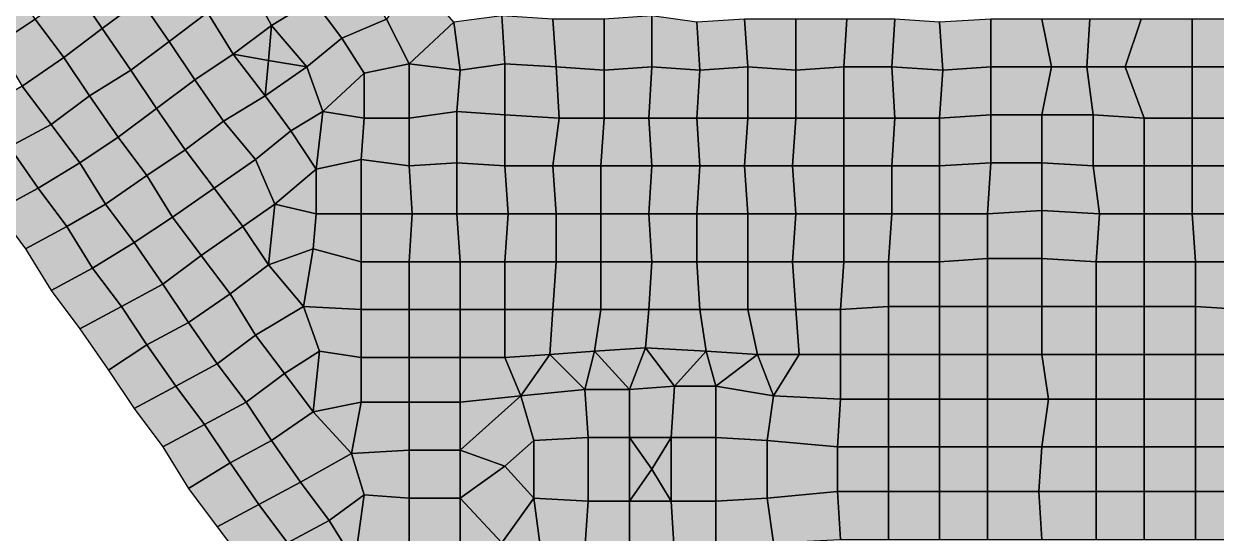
# Model space of a CAD drawing. Header units: metres. Extents: x -7480 to 79269, y -9100 to 45880.
# Drawn here: x -370 to 7090, y 23960 to 27150 of the extents above; entities that cross this region are included whole.
import ezdxf

# ---------------------------------------------------------------- set-up
doc = ezdxf.new("R2010")
doc.units = ezdxf.units.M
doc.layers.add('COLOR_1', color=1, linetype='Continuous')
doc.layers.add('COLOR_181', color=181, linetype='Continuous')

msp = doc.modelspace()

# ---------------------------------------------------------------- hatches: boundary and pattern name
at = {"layer": 'COLOR_1'}
for points in [[(6640, 25660), (6960, 25660), (6940, 25960), (6640, 25960)], [(6940, 25960), (6960, 25660), (7240, 25660), (7240, 25960)], [(6960, 25380), (7260, 25360), (7240, 25660), (6960, 25660)], [(6960, 25080), (7260, 25080), (7260, 25360), (6960, 25380)], [(6960, 24800), (7260, 24800), (7260, 25080), (6960, 25080)], [(2740, 24820), (2820, 24540), (3160, 24560), (3140, 24860)], [(3140, 24860), (3160, 24560), (3420, 24560), (3420, 24860)], [(3420, 24560), (3680, 24560), (3700, 24880), (3420, 24860)], [(3680, 24560), (3960, 24560), (3960, 24880), (3700, 24880)], [(3960, 24560), (4280, 24540), (4320, 24820), (3960, 24880)], [(6960, 24500), (7260, 24500), (7260, 24800), (6960, 24800)], [(2040, 24180), (2360, 24180), (2360, 24480), (2040, 24480)], [(2360, 24180), (2640, 24380), (2360, 24480)], [(6960, 24220), (7260, 24220), (7260, 24500), (6960, 24500)], [(2360, 24180), (2620, 23900), (2820, 24180), (2640, 24380)], [(2040, 23880), (2360, 23880), (2360, 24180), (2040, 24180)], [(2360, 23880), (2620, 23900), (2360, 24180)], [(2620, 23900), (2860, 23880), (2820, 24180)], [(2820, 24180), (2860, 23880), (3140, 23860), (3160, 24160)], [(3960, 23860), (4320, 23900), (4280, 24180), (3960, 24160)], [(6960, 23920), (7260, 23920), (7260, 24220), (6960, 24220)], [(3140, 23860), (3420, 23840), (3420, 24160), (3160, 24160)], [(3420, 23840), (3700, 23820), (3680, 24160), (3420, 24160)], [(3680, 24160), (3700, 23820), (3960, 23860), (3960, 24160)]]:
    msp.add_hatch(color=256, dxfattribs=at).paths.add_polyline_path(points)
at = {"layer": 'COLOR_181'}
for points in [[(-40, 27360), (120, 27120), (360, 27300), (200, 27540)], [(1040, 27400), (1180, 27140), (1440, 27300), (1280, 27560)], [(360, 27300), (540, 27040), (780, 27220), (600, 27480)], [(1440, 27300), (1620, 27060), (1900, 27180), (1720, 27480)], [(-720, 27260), (-540, 27020), (-300, 27180), (-460, 27440)], [(780, 27220), (940, 26960), (1180, 27140), (1040, 27400)], [(1900, 27180), (2040, 26900), (2320, 27160), (2080, 27440)], [(-300, 27180), (-120, 26940), (120, 27120), (-40, 27360)], [(120, 27120), (300, 26860), (540, 27040), (360, 27300)], [(1180, 27140), (1400, 26880), (1620, 27060), (1440, 27300)], [(-540, 27020), (-380, 26760), (-120, 26940), (-300, 27180)], [(540, 27040), (700, 26800), (940, 26960), (780, 27220)], [(1620, 27060), (1760, 26840), (2040, 26900), (1900, 27180)], [(2040, 26900), (2360, 26860), (2320, 27160)], [(2320, 27160), (2360, 26860), (2640, 26900), (2620, 27200)], [(2620, 27200), (2640, 26900), (2960, 26880), (2940, 27180)], [(2940, 27180), (2960, 26880), (3260, 26860), (3260, 27180)], [(3260, 26860), (3560, 26880), (3560, 27200), (3260, 27180)], [(3560, 26880), (3860, 26860), (3840, 27160), (3560, 27200)], [(3840, 27160), (3860, 26860), (4160, 26880), (4140, 27180)], [(4140, 27180), (4160, 26880), (4460, 26860), (4460, 27180)], [(4460, 26860), (4760, 26880), (4780, 27180), (4460, 27180)], [(4760, 26880), (5060, 26880), (5080, 27180), (4780, 27180)], [(5060, 26880), (5380, 26860), (5360, 27160), (5080, 27180)], [(5360, 27160), (5380, 26860), (5680, 26880), (5680, 27180)], [(5680, 26880), (6060, 26880), (6000, 27180), (5680, 27180)], [(6000, 27180), (6060, 26880), (6280, 26880), (6300, 27180)], [(6280, 26880), (6520, 26880), (6620, 27180), (6300, 27180)], [(6520, 26880), (6940, 26880), (6940, 27180), (6620, 27180)], [(6940, 26880), (7240, 26880), (7260, 27180), (6940, 27180)], [(-120, 26940), (40, 26700), (300, 26860), (120, 27120)], [(940, 26960), (1160, 26920), (1180, 27140)], [(1160, 26920), (1400, 26880), (1180, 27140)], [(300, 26860), (460, 26620), (700, 26800), (540, 27040)], [(1400, 26880), (1500, 26600), (1760, 26840), (1620, 27060)], [(-380, 26760), (-200, 26520), (40, 26700), (-120, 26940)], [(700, 26800), (880, 26540), (1140, 26700), (940, 26960)], [(940, 26960), (1140, 26700), (1160, 26920)], [(40, 26700), (220, 26440), (460, 26620), (300, 26860)], [(1140, 26700), (1400, 26880), (1160, 26920)], [(1140, 26700), (1300, 26480), (1500, 26600), (1400, 26880)], [(1760, 26560), (2040, 26560), (2040, 26900), (1760, 26840)], [(2040, 26560), (2340, 26600), (2360, 26860), (2040, 26900)], [(2340, 26600), (2640, 26580), (2640, 26900), (2360, 26860)], [(2640, 26580), (2980, 26560), (2960, 26880), (2640, 26900)], [(2960, 26880), (2980, 26560), (3260, 26560), (3260, 26860)], [(3260, 26560), (3540, 26560), (3560, 26880), (3260, 26860)], [(3540, 26560), (3840, 26560), (3860, 26860), (3560, 26880)], [(3840, 26560), (4160, 26560), (4160, 26880), (3860, 26860)], [(4160, 26560), (4460, 26560), (4460, 26860), (4160, 26880)], [(4460, 26560), (4760, 26560), (4760, 26880), (4460, 26860)], [(4760, 26560), (5080, 26560), (5060, 26880), (4760, 26880)], [(5060, 26880), (5080, 26560), (5360, 26560), (5380, 26860)], [(5360, 26560), (5680, 26580), (5680, 26880), (5380, 26860)], [(5680, 26580), (6000, 26580), (6060, 26880), (5680, 26880)], [(6000, 26580), (6320, 26580), (6280, 26880), (6060, 26880)], [(6280, 26880), (6320, 26580), (6640, 26560), (6520, 26880)], [(6520, 26880), (6640, 26560), (6940, 26560), (6940, 26880)], [(6940, 26560), (7240, 26560), (7240, 26880), (6940, 26880)], [(460, 26620), (640, 26360), (880, 26540), (700, 26800)], [(1500, 26600), (1760, 26560), (1760, 26840)], [(-620, 26620), (-460, 26380), (-200, 26520), (-380, 26760)], [(-200, 26520), (-20, 26280), (220, 26440), (40, 26700)], [(880, 26540), (1080, 26300), (1300, 26480), (1140, 26700)], [(220, 26440), (400, 26200), (640, 26360), (460, 26620)], [(1300, 26480), (1460, 26240), (1500, 26600)], [(1460, 26240), (1740, 26300), (1760, 26560), (1500, 26600)], [(1740, 26300), (2040, 26260), (2040, 26560), (1760, 26560)], [(2040, 26260), (2340, 26280), (2340, 26600), (2040, 26560)], [(2340, 26280), (2640, 26260), (2640, 26580), (2340, 26600)], [(2640, 26260), (2940, 26260), (2980, 26560), (2640, 26580)], [(2940, 26260), (3240, 26260), (3260, 26560), (2980, 26560)], [(3240, 26260), (3560, 26260), (3540, 26560), (3260, 26560)], [(3540, 26560), (3560, 26260), (3860, 26260), (3840, 26560)], [(3840, 26560), (3860, 26260), (4140, 26260), (4160, 26560)], [(4140, 26260), (4440, 26260), (4460, 26560), (4160, 26560)], [(4440, 26260), (4760, 26260), (4760, 26560), (4460, 26560)], [(4760, 26260), (5060, 26260), (5080, 26560), (4760, 26560)], [(5060, 26260), (5360, 26260), (5360, 26560), (5080, 26560)], [(5360, 26260), (5680, 26280), (5680, 26580), (5360, 26560)], [(5680, 26280), (6000, 26280), (6000, 26580), (5680, 26580)], [(6000, 26280), (6320, 26260), (6320, 26580), (6000, 26580)], [(6320, 26260), (6640, 26260), (6640, 26560), (6320, 26580)], [(6640, 26260), (6940, 26260), (6940, 26560), (6640, 26560)], [(6940, 26260), (7260, 26260), (7240, 26560), (6940, 26560)], [(-460, 26380), (-280, 26120), (-20, 26280), (-200, 26520)], [(640, 26360), (820, 26120), (1080, 26300), (880, 26540)], [(-20, 26280), (140, 26020), (400, 26200), (220, 26440)], [(1080, 26300), (1200, 26020), (1460, 26240), (1300, 26480)], [(-700, 26220), (-540, 25980), (-280, 26120), (-460, 26380)], [(400, 26200), (560, 25940), (820, 26120), (640, 26360)], [(-280, 26120), (-100, 25880), (140, 26020), (-20, 26280)], [(820, 26120), (1000, 25880), (1200, 26020), (1080, 26300)], [(1460, 25960), (1740, 25960), (1740, 26300), (1460, 26240)], [(1740, 25960), (2060, 25960), (2040, 26260), (1740, 26300)], [(2040, 26260), (2060, 25960), (2340, 25960), (2340, 26280)], [(2340, 25960), (2660, 25960), (2640, 26260), (2340, 26280)], [(2640, 26260), (2660, 25960), (2960, 25960), (2940, 26260)], [(2940, 26260), (2960, 25960), (3240, 25960), (3240, 26260)], [(3240, 25960), (3540, 25960), (3560, 26260), (3240, 26260)], [(3540, 25960), (3840, 25960), (3860, 26260), (3560, 26260)], [(3840, 25960), (4160, 25960), (4140, 26260), (3860, 26260)], [(4140, 26260), (4160, 25960), (4460, 25960), (4440, 26260)], [(4440, 26260), (4460, 25960), (4760, 25960), (4760, 26260)], [(4760, 25960), (5060, 25960), (5060, 26260), (4760, 26260)], [(5060, 25960), (5360, 25960), (5360, 26260), (5060, 26260)], [(5360, 25960), (5660, 25960), (5680, 26280), (5360, 26260)], [(5660, 25960), (6000, 25980), (6000, 26280), (5680, 26280)], [(6000, 25980), (6360, 25960), (6320, 26260), (6000, 26280)], [(6320, 26260), (6360, 25960), (6640, 25960), (6640, 26260)], [(6640, 25960), (6940, 25960), (6940, 26260), (6640, 26260)], [(6940, 25960), (7240, 25960), (7260, 26260), (6940, 26260)], [(140, 26020), (320, 25780), (560, 25940), (400, 26200)], [(1200, 26020), (1460, 25960), (1460, 26240)], [(-540, 25980), (-360, 25740), (-100, 25880), (-280, 26120)], [(560, 25940), (740, 25700), (1000, 25880), (820, 26120)], [(-100, 25880), (60, 25620), (320, 25780), (140, 26020)], [(1000, 25880), (1160, 25640), (1200, 26020)], [(1160, 25640), (1440, 25740), (1460, 25960), (1200, 26020)], [(5660, 25680), (6000, 25680), (6000, 25980), (5660, 25960)], [(6000, 25680), (6340, 25660), (6360, 25960), (6000, 25980)], [(320, 25780), (500, 25520), (740, 25700), (560, 25940)], [(1440, 25740), (1740, 25660), (1740, 25960), (1460, 25960)], [(1740, 25660), (2040, 25660), (2060, 25960), (1740, 25960)], [(2040, 25660), (2360, 25660), (2340, 25960), (2060, 25960)], [(2340, 25960), (2360, 25660), (2640, 25660), (2660, 25960)], [(2640, 25660), (2960, 25660), (2960, 25960), (2660, 25960)], [(2960, 25660), (3240, 25660), (3240, 25960), (2960, 25960)], [(3240, 25660), (3560, 25660), (3540, 25960), (3240, 25960)], [(3540, 25960), (3560, 25660), (3840, 25660), (3840, 25960)], [(3840, 25660), (4160, 25660), (4160, 25960), (3840, 25960)], [(4160, 25660), (4440, 25660), (4460, 25960), (4160, 25960)], [(4440, 25660), (4760, 25660), (4760, 25960), (4460, 25960)], [(4760, 25660), (5040, 25660), (5060, 25960), (4760, 25960)], [(5040, 25660), (5360, 25660), (5360, 25960), (5060, 25960)], [(5360, 25660), (5660, 25680), (5660, 25960), (5360, 25960)], [(6340, 25660), (6640, 25660), (6640, 25960), (6360, 25960)], [(-360, 25740), (-200, 25480), (60, 25620), (-100, 25880)], [(740, 25700), (920, 25460), (1160, 25640), (1000, 25880)], [(60, 25620), (240, 25380), (500, 25520), (320, 25780)], [(1160, 25640), (1380, 25380), (1440, 25740)], [(1380, 25380), (1740, 25360), (1740, 25660), (1440, 25740)], [(500, 25520), (660, 25280), (920, 25460), (740, 25700)], [(5360, 25380), (5660, 25380), (5660, 25680), (5360, 25660)], [(5660, 25380), (6000, 25380), (6000, 25680), (5660, 25680)], [(6000, 25380), (6340, 25380), (6340, 25660), (6000, 25680)], [(-200, 25480), (-20, 25240), (240, 25380), (60, 25620)], [(920, 25460), (1080, 25200), (1380, 25380), (1160, 25640)], [(1740, 25360), (2040, 25360), (2040, 25660), (1740, 25660)], [(2040, 25360), (2360, 25360), (2360, 25660), (2040, 25660)], [(2360, 25360), (2640, 25360), (2640, 25660), (2360, 25660)], [(2640, 25360), (2940, 25360), (2960, 25660), (2640, 25660)], [(2940, 25360), (3240, 25360), (3240, 25660), (2960, 25660)], [(3240, 25360), (3540, 25360), (3560, 25660), (3240, 25660)], [(3540, 25360), (3860, 25360), (3840, 25660), (3560, 25660)], [(3840, 25660), (3860, 25360), (4160, 25360), (4160, 25660)], [(4160, 25360), (4460, 25360), (4440, 25660), (4160, 25660)], [(4440, 25660), (4460, 25360), (4740, 25360), (4760, 25660)], [(4740, 25360), (5040, 25380), (5040, 25660), (4760, 25660)], [(5040, 25380), (5360, 25380), (5360, 25660), (5040, 25660)], [(6340, 25380), (6640, 25380), (6640, 25660), (6340, 25660)], [(6640, 25380), (6960, 25380), (6960, 25660), (6640, 25660)], [(240, 25380), (400, 25140), (660, 25280), (500, 25520)], [(660, 25280), (840, 25020), (1080, 25200), (920, 25460)], [(-20, 25240), (160, 24980), (400, 25140), (240, 25380)], [(1080, 25200), (1260, 24960), (1480, 25100), (1380, 25380)], [(1380, 25380), (1480, 25100), (1740, 25060), (1740, 25360)], [(4740, 25080), (5040, 25080), (5040, 25380), (4740, 25360)], [(5040, 25080), (5360, 25080), (5360, 25380), (5040, 25380)], [(5360, 25080), (5660, 25080), (5660, 25380), (5360, 25380)], [(5660, 25080), (6000, 25080), (6000, 25380), (5660, 25380)], [(6000, 25080), (6340, 25080), (6340, 25380), (6000, 25380)], [(6340, 25080), (6640, 25080), (6640, 25380), (6340, 25380)], [(6640, 25080), (6960, 25080), (6960, 25380), (6640, 25380)], [(1740, 25060), (2040, 25060), (2040, 25360), (1740, 25360)], [(2040, 25060), (2360, 25060), (2360, 25360), (2040, 25360)], [(2360, 25060), (2640, 25060), (2640, 25360), (2360, 25360)], [(2640, 25060), (2920, 25080), (2940, 25360), (2640, 25360)], [(2920, 25080), (3200, 25100), (3240, 25360), (2940, 25360)], [(3200, 25100), (3520, 25120), (3540, 25360), (3240, 25360)], [(3520, 25120), (3900, 25100), (3860, 25360), (3540, 25360)], [(3860, 25360), (3900, 25100), (4220, 25080), (4160, 25360)], [(4160, 25360), (4220, 25080), (4480, 25080), (4460, 25360)], [(4460, 25360), (4480, 25080), (4740, 25080), (4740, 25360)], [(400, 25140), (580, 24880), (840, 25020), (660, 25280)], [(840, 25020), (1020, 24780), (1260, 24960), (1080, 25200)], [(160, 24980), (320, 24740), (580, 24880), (400, 25140)], [(1260, 24960), (1440, 24720), (1480, 25100)], [(1440, 24720), (1740, 24780), (1740, 25060), (1480, 25100)], [(2640, 25060), (2740, 24820), (2920, 25080)], [(2740, 24820), (3140, 24860), (2920, 25080)], [(2920, 25080), (3140, 24860), (3200, 25100)], [(3140, 24860), (3420, 24860), (3200, 25100)], [(3200, 25100), (3420, 24860), (3520, 25120)], [(3420, 24860), (3700, 24880), (3520, 25120)], [(3520, 25120), (3700, 24880), (3900, 25100)], [(3700, 24880), (3960, 24880), (3900, 25100)], [(3900, 25100), (3960, 24880), (4220, 25080)], [(3960, 24880), (4320, 24820), (4220, 25080)], [(4220, 25080), (4320, 24820), (4480, 25080)], [(4320, 24820), (4740, 24800), (4740, 25080), (4480, 25080)], [(4740, 24800), (5040, 24800), (5040, 25080), (4740, 25080)], [(5040, 24800), (5360, 24800), (5360, 25080), (5040, 25080)], [(5360, 24800), (5660, 24800), (5660, 25080), (5360, 25080)], [(5660, 24800), (6040, 24800), (6000, 25080), (5660, 25080)], [(6000, 25080), (6040, 24800), (6340, 24800), (6340, 25080)], [(6340, 24800), (6640, 24800), (6640, 25080), (6340, 25080)], [(6640, 24800), (6960, 24800), (6960, 25080), (6640, 25080)], [(580, 24880), (760, 24640), (1020, 24780), (840, 25020)], [(1740, 24780), (2040, 24780), (2040, 25060), (1740, 25060)], [(2040, 24780), (2360, 24780), (2360, 25060), (2040, 25060)], [(2360, 24780), (2740, 24820), (2640, 25060), (2360, 25060)], [(1020, 24780), (1180, 24540), (1440, 24720), (1260, 24960)], [(320, 24740), (500, 24500), (760, 24640), (580, 24880)], [(760, 24640), (920, 24400), (1180, 24540), (1020, 24780)], [(1440, 24720), (1680, 24460), (1740, 24780)], [(1680, 24460), (2040, 24480), (2040, 24780), (1740, 24780)], [(2040, 24480), (2360, 24480), (2360, 24780), (2040, 24780)], [(2360, 24480), (2640, 24380), (2820, 24540), (2740, 24820)], [(2360, 24480), (2740, 24820), (2360, 24780)], [(4280, 24540), (4720, 24500), (4740, 24800), (4320, 24820)], [(4720, 24500), (5040, 24500), (5040, 24800), (4740, 24800)], [(5040, 24500), (5360, 24500), (5360, 24800), (5040, 24800)], [(5360, 24500), (5660, 24500), (5660, 24800), (5360, 24800)], [(5660, 24500), (6000, 24500), (6040, 24800), (5660, 24800)], [(6000, 24500), (6340, 24500), (6340, 24800), (6040, 24800)], [(6340, 24500), (6640, 24500), (6640, 24800), (6340, 24800)], [(6640, 24500), (6960, 24500), (6960, 24800), (6640, 24800)], [(1180, 24540), (1360, 24280), (1680, 24460), (1440, 24720)], [(500, 24500), (660, 24240), (920, 24400), (760, 24640)], [(2820, 24180), (3160, 24160), (3160, 24560), (2820, 24540)], [(3160, 24160), (3420, 24160), (3420, 24560), (3160, 24560)], [(3420, 24160), (3560, 24360), (3420, 24560)], [(3420, 24560), (3560, 24360), (3680, 24560)], [(3560, 24360), (3680, 24160), (3680, 24560)], [(3680, 24160), (3960, 24160), (3960, 24560), (3680, 24560)], [(3960, 24160), (4280, 24180), (4280, 24540), (3960, 24560)], [(920, 24400), (1100, 24140), (1360, 24280), (1180, 24540)], [(1680, 24460), (1760, 24200), (2040, 24180), (2040, 24480)], [(2640, 24380), (2820, 24180), (2820, 24540)], [(4280, 24180), (4720, 24220), (4720, 24500), (4280, 24540)], [(4720, 24220), (5040, 24220), (5040, 24500), (4720, 24500)], [(5040, 24220), (5360, 24220), (5360, 24500), (5040, 24500)], [(5360, 24220), (5660, 24220), (5660, 24500), (5360, 24500)], [(5660, 24220), (5980, 24220), (6000, 24500), (5660, 24500)], [(5980, 24220), (6340, 24220), (6340, 24500), (6000, 24500)], [(6340, 24220), (6640, 24220), (6640, 24500), (6340, 24500)], [(6640, 24220), (6960, 24220), (6960, 24500), (6640, 24500)], [(660, 24240), (840, 24000), (1100, 24140), (920, 24400)], [(1360, 24280), (1540, 24040), (1760, 24200), (1680, 24460)], [(3420, 24160), (3680, 24160), (3560, 24360)], [(1100, 24140), (1280, 23900), (1540, 24040), (1360, 24280)], [(1540, 24040), (1700, 23780), (1760, 24200)], [(1700, 23780), (2040, 23880), (2040, 24180), (1760, 24200)], [(4280, 24180), (4320, 23900), (4740, 23920), (4720, 24220)], [(4720, 24220), (4740, 23920), (5040, 23920), (5040, 24220)], [(5040, 23920), (5360, 23920), (5360, 24220), (5040, 24220)], [(5360, 23920), (5660, 23920), (5660, 24220), (5360, 24220)], [(5660, 23920), (6000, 23920), (5980, 24220), (5660, 24220)], [(5980, 24220), (6000, 23920), (6340, 23920), (6340, 24220)], [(6340, 23920), (6640, 23920), (6640, 24220), (6340, 24220)], [(6640, 23920), (6960, 23920), (6960, 24220), (6640, 24220)], [(840, 24000), (1020, 23760), (1280, 23900), (1100, 24140)], [(1280, 23900), (1440, 23640), (1700, 23780), (1540, 24040)]]:
    msp.add_hatch(color=256, dxfattribs=at).paths.add_polyline_path(points)

# ---------------------------------------------------------------- linework, layer by layer
at = {"layer": 'COLOR_1'}
for points in [[(6640, 25660), (6960, 25660), (6940, 25960), (6640, 25960)], [(6940, 25960), (6960, 25660), (7240, 25660), (7240, 25960)], [(6960, 25380), (7260, 25360), (7240, 25660), (6960, 25660)], [(6960, 25080), (7260, 25080), (7260, 25360), (6960, 25380)], [(6960, 24800), (7260, 24800), (7260, 25080), (6960, 25080)], [(2740, 24820), (2820, 24540), (3160, 24560), (3140, 24860)], [(3140, 24860), (3160, 24560), (3420, 24560), (3420, 24860)], [(3420, 24560), (3680, 24560), (3700, 24880), (3420, 24860)], [(3680, 24560), (3960, 24560), (3960, 24880), (3700, 24880)], [(3960, 24560), (4280, 24540), (4320, 24820), (3960, 24880)], [(6960, 24500), (7260, 24500), (7260, 24800), (6960, 24800)], [(2040, 24180), (2360, 24180), (2360, 24480), (2040, 24480)], [(2360, 24180), (2640, 24380), (2360, 24480)], [(6960, 24220), (7260, 24220), (7260, 24500), (6960, 24500)], [(2360, 24180), (2620, 23900), (2820, 24180), (2640, 24380)], [(2040, 23880), (2360, 23880), (2360, 24180), (2040, 24180)], [(2360, 23880), (2620, 23900), (2360, 24180)], [(2620, 23900), (2860, 23880), (2820, 24180)], [(2820, 24180), (2860, 23880), (3140, 23860), (3160, 24160)], [(3960, 23860), (4320, 23900), (4280, 24180), (3960, 24160)], [(6960, 23920), (7260, 23920), (7260, 24220), (6960, 24220)], [(3140, 23860), (3420, 23840), (3420, 24160), (3160, 24160)], [(3420, 23840), (3700, 23820), (3680, 24160), (3420, 24160)], [(3680, 24160), (3700, 23820), (3960, 23860), (3960, 24160)]]:
    msp.add_lwpolyline(points, close=True, dxfattribs=at)
at = {"layer": 'COLOR_181'}
for points in [[(-40, 27360), (120, 27120), (360, 27300), (200, 27540)], [(1040, 27400), (1180, 27140), (1440, 27300), (1280, 27560)], [(360, 27300), (540, 27040), (780, 27220), (600, 27480)], [(1440, 27300), (1620, 27060), (1900, 27180), (1720, 27480)], [(-720, 27260), (-540, 27020), (-300, 27180), (-460, 27440)], [(780, 27220), (940, 26960), (1180, 27140), (1040, 27400)], [(1900, 27180), (2040, 26900), (2320, 27160), (2080, 27440)], [(-300, 27180), (-120, 26940), (120, 27120), (-40, 27360)], [(120, 27120), (300, 26860), (540, 27040), (360, 27300)], [(1180, 27140), (1400, 26880), (1620, 27060), (1440, 27300)], [(-540, 27020), (-380, 26760), (-120, 26940), (-300, 27180)], [(540, 27040), (700, 26800), (940, 26960), (780, 27220)], [(1620, 27060), (1760, 26840), (2040, 26900), (1900, 27180)], [(2040, 26900), (2360, 26860), (2320, 27160)], [(2320, 27160), (2360, 26860), (2640, 26900), (2620, 27200)], [(2620, 27200), (2640, 26900), (2960, 26880), (2940, 27180)], [(2940, 27180), (2960, 26880), (3260, 26860), (3260, 27180)], [(3260, 26860), (3560, 26880), (3560, 27200), (3260, 27180)], [(3560, 26880), (3860, 26860), (3840, 27160), (3560, 27200)], [(3840, 27160), (3860, 26860), (4160, 26880), (4140, 27180)], [(4140, 27180), (4160, 26880), (4460, 26860), (4460, 27180)], [(4460, 26860), (4760, 26880), (4780, 27180), (4460, 27180)], [(4760, 26880), (5060, 26880), (5080, 27180), (4780, 27180)], [(5060, 26880), (5380, 26860), (5360, 27160), (5080, 27180)], [(5360, 27160), (5380, 26860), (5680, 26880), (5680, 27180)], [(5680, 26880), (6060, 26880), (6000, 27180), (5680, 27180)], [(6000, 27180), (6060, 26880), (6280, 26880), (6300, 27180)], [(6280, 26880), (6520, 26880), (6620, 27180), (6300, 27180)], [(6520, 26880), (6940, 26880), (6940, 27180), (6620, 27180)], [(6940, 26880), (7240, 26880), (7260, 27180), (6940, 27180)], [(-120, 26940), (40, 26700), (300, 26860), (120, 27120)], [(940, 26960), (1160, 26920), (1180, 27140)], [(1160, 26920), (1400, 26880), (1180, 27140)], [(300, 26860), (460, 26620), (700, 26800), (540, 27040)], [(1400, 26880), (1500, 26600), (1760, 26840), (1620, 27060)], [(-380, 26760), (-200, 26520), (40, 26700), (-120, 26940)], [(700, 26800), (880, 26540), (1140, 26700), (940, 26960)], [(940, 26960), (1140, 26700), (1160, 26920)], [(40, 26700), (220, 26440), (460, 26620), (300, 26860)], [(1140, 26700), (1400, 26880), (1160, 26920)], [(1140, 26700), (1300, 26480), (1500, 26600), (1400, 26880)], [(1760, 26560), (2040, 26560), (2040, 26900), (1760, 26840)], [(2040, 26560), (2340, 26600), (2360, 26860), (2040, 26900)], [(2340, 26600), (2640, 26580), (2640, 26900), (2360, 26860)], [(2640, 26580), (2980, 26560), (2960, 26880), (2640, 26900)], [(2960, 26880), (2980, 26560), (3260, 26560), (3260, 26860)], [(3260, 26560), (3540, 26560), (3560, 26880), (3260, 26860)], [(3540, 26560), (3840, 26560), (3860, 26860), (3560, 26880)], [(3840, 26560), (4160, 26560), (4160, 26880), (3860, 26860)], [(4160, 26560), (4460, 26560), (4460, 26860), (4160, 26880)], [(4460, 26560), (4760, 26560), (4760, 26880), (4460, 26860)], [(4760, 26560), (5080, 26560), (5060, 26880), (4760, 26880)], [(5060, 26880), (5080, 26560), (5360, 26560), (5380, 26860)], [(5360, 26560), (5680, 26580), (5680, 26880), (5380, 26860)], [(5680, 26580), (6000, 26580), (6060, 26880), (5680, 26880)], [(6000, 26580), (6320, 26580), (6280, 26880), (6060, 26880)], [(6280, 26880), (6320, 26580), (6640, 26560), (6520, 26880)], [(6520, 26880), (6640, 26560), (6940, 26560), (6940, 26880)], [(6940, 26560), (7240, 26560), (7240, 26880), (6940, 26880)], [(460, 26620), (640, 26360), (880, 26540), (700, 26800)], [(1500, 26600), (1760, 26560), (1760, 26840)], [(-620, 26620), (-460, 26380), (-200, 26520), (-380, 26760)], [(-200, 26520), (-20, 26280), (220, 26440), (40, 26700)], [(880, 26540), (1080, 26300), (1300, 26480), (1140, 26700)], [(220, 26440), (400, 26200), (640, 26360), (460, 26620)], [(1300, 26480), (1460, 26240), (1500, 26600)], [(1460, 26240), (1740, 26300), (1760, 26560), (1500, 26600)], [(1740, 26300), (2040, 26260), (2040, 26560), (1760, 26560)], [(2040, 26260), (2340, 26280), (2340, 26600), (2040, 26560)], [(2340, 26280), (2640, 26260), (2640, 26580), (2340, 26600)], [(2640, 26260), (2940, 26260), (2980, 26560), (2640, 26580)], [(2940, 26260), (3240, 26260), (3260, 26560), (2980, 26560)], [(3240, 26260), (3560, 26260), (3540, 26560), (3260, 26560)], [(3540, 26560), (3560, 26260), (3860, 26260), (3840, 26560)], [(3840, 26560), (3860, 26260), (4140, 26260), (4160, 26560)], [(4140, 26260), (4440, 26260), (4460, 26560), (4160, 26560)], [(4440, 26260), (4760, 26260), (4760, 26560), (4460, 26560)], [(4760, 26260), (5060, 26260), (5080, 26560), (4760, 26560)], [(5060, 26260), (5360, 26260), (5360, 26560), (5080, 26560)], [(5360, 26260), (5680, 26280), (5680, 26580), (5360, 26560)], [(5680, 26280), (6000, 26280), (6000, 26580), (5680, 26580)], [(6000, 26280), (6320, 26260), (6320, 26580), (6000, 26580)], [(6320, 26260), (6640, 26260), (6640, 26560), (6320, 26580)], [(6640, 26260), (6940, 26260), (6940, 26560), (6640, 26560)], [(6940, 26260), (7260, 26260), (7240, 26560), (6940, 26560)], [(-460, 26380), (-280, 26120), (-20, 26280), (-200, 26520)], [(640, 26360), (820, 26120), (1080, 26300), (880, 26540)], [(-20, 26280), (140, 26020), (400, 26200), (220, 26440)], [(1080, 26300), (1200, 26020), (1460, 26240), (1300, 26480)], [(-700, 26220), (-540, 25980), (-280, 26120), (-460, 26380)], [(400, 26200), (560, 25940), (820, 26120), (640, 26360)], [(-280, 26120), (-100, 25880), (140, 26020), (-20, 26280)], [(820, 26120), (1000, 25880), (1200, 26020), (1080, 26300)], [(1460, 25960), (1740, 25960), (1740, 26300), (1460, 26240)], [(1740, 25960), (2060, 25960), (2040, 26260), (1740, 26300)], [(2040, 26260), (2060, 25960), (2340, 25960), (2340, 26280)], [(2340, 25960), (2660, 25960), (2640, 26260), (2340, 26280)], [(2640, 26260), (2660, 25960), (2960, 25960), (2940, 26260)], [(2940, 26260), (2960, 25960), (3240, 25960), (3240, 26260)], [(3240, 25960), (3540, 25960), (3560, 26260), (3240, 26260)], [(3540, 25960), (3840, 25960), (3860, 26260), (3560, 26260)], [(3840, 25960), (4160, 25960), (4140, 26260), (3860, 26260)], [(4140, 26260), (4160, 25960), (4460, 25960), (4440, 26260)], [(4440, 26260), (4460, 25960), (4760, 25960), (4760, 26260)], [(4760, 25960), (5060, 25960), (5060, 26260), (4760, 26260)], [(5060, 25960), (5360, 25960), (5360, 26260), (5060, 26260)], [(5360, 25960), (5660, 25960), (5680, 26280), (5360, 26260)], [(5660, 25960), (6000, 25980), (6000, 26280), (5680, 26280)], [(6000, 25980), (6360, 25960), (6320, 26260), (6000, 26280)], [(6320, 26260), (6360, 25960), (6640, 25960), (6640, 26260)], [(6640, 25960), (6940, 25960), (6940, 26260), (6640, 26260)], [(6940, 25960), (7240, 25960), (7260, 26260), (6940, 26260)], [(140, 26020), (320, 25780), (560, 25940), (400, 26200)], [(1200, 26020), (1460, 25960), (1460, 26240)], [(-540, 25980), (-360, 25740), (-100, 25880), (-280, 26120)], [(560, 25940), (740, 25700), (1000, 25880), (820, 26120)], [(-100, 25880), (60, 25620), (320, 25780), (140, 26020)], [(1000, 25880), (1160, 25640), (1200, 26020)], [(1160, 25640), (1440, 25740), (1460, 25960), (1200, 26020)], [(5660, 25680), (6000, 25680), (6000, 25980), (5660, 25960)], [(6000, 25680), (6340, 25660), (6360, 25960), (6000, 25980)], [(320, 25780), (500, 25520), (740, 25700), (560, 25940)], [(1440, 25740), (1740, 25660), (1740, 25960), (1460, 25960)], [(1740, 25660), (2040, 25660), (2060, 25960), (1740, 25960)], [(2040, 25660), (2360, 25660), (2340, 25960), (2060, 25960)], [(2340, 25960), (2360, 25660), (2640, 25660), (2660, 25960)], [(2640, 25660), (2960, 25660), (2960, 25960), (2660, 25960)], [(2960, 25660), (3240, 25660), (3240, 25960), (2960, 25960)], [(3240, 25660), (3560, 25660), (3540, 25960), (3240, 25960)], [(3540, 25960), (3560, 25660), (3840, 25660), (3840, 25960)], [(3840, 25660), (4160, 25660), (4160, 25960), (3840, 25960)], [(4160, 25660), (4440, 25660), (4460, 25960), (4160, 25960)], [(4440, 25660), (4760, 25660), (4760, 25960), (4460, 25960)], [(4760, 25660), (5040, 25660), (5060, 25960), (4760, 25960)], [(5040, 25660), (5360, 25660), (5360, 25960), (5060, 25960)], [(5360, 25660), (5660, 25680), (5660, 25960), (5360, 25960)], [(6340, 25660), (6640, 25660), (6640, 25960), (6360, 25960)], [(-360, 25740), (-200, 25480), (60, 25620), (-100, 25880)], [(740, 25700), (920, 25460), (1160, 25640), (1000, 25880)], [(60, 25620), (240, 25380), (500, 25520), (320, 25780)], [(1160, 25640), (1380, 25380), (1440, 25740)], [(1380, 25380), (1740, 25360), (1740, 25660), (1440, 25740)], [(500, 25520), (660, 25280), (920, 25460), (740, 25700)], [(5360, 25380), (5660, 25380), (5660, 25680), (5360, 25660)], [(5660, 25380), (6000, 25380), (6000, 25680), (5660, 25680)], [(6000, 25380), (6340, 25380), (6340, 25660), (6000, 25680)], [(-200, 25480), (-20, 25240), (240, 25380), (60, 25620)], [(920, 25460), (1080, 25200), (1380, 25380), (1160, 25640)], [(1740, 25360), (2040, 25360), (2040, 25660), (1740, 25660)], [(2040, 25360), (2360, 25360), (2360, 25660), (2040, 25660)], [(2360, 25360), (2640, 25360), (2640, 25660), (2360, 25660)], [(2640, 25360), (2940, 25360), (2960, 25660), (2640, 25660)], [(2940, 25360), (3240, 25360), (3240, 25660), (2960, 25660)], [(3240, 25360), (3540, 25360), (3560, 25660), (3240, 25660)], [(3540, 25360), (3860, 25360), (3840, 25660), (3560, 25660)], [(3840, 25660), (3860, 25360), (4160, 25360), (4160, 25660)], [(4160, 25360), (4460, 25360), (4440, 25660), (4160, 25660)], [(4440, 25660), (4460, 25360), (4740, 25360), (4760, 25660)], [(4740, 25360), (5040, 25380), (5040, 25660), (4760, 25660)], [(5040, 25380), (5360, 25380), (5360, 25660), (5040, 25660)], [(6340, 25380), (6640, 25380), (6640, 25660), (6340, 25660)], [(6640, 25380), (6960, 25380), (6960, 25660), (6640, 25660)], [(240, 25380), (400, 25140), (660, 25280), (500, 25520)], [(660, 25280), (840, 25020), (1080, 25200), (920, 25460)], [(-20, 25240), (160, 24980), (400, 25140), (240, 25380)], [(1080, 25200), (1260, 24960), (1480, 25100), (1380, 25380)], [(1380, 25380), (1480, 25100), (1740, 25060), (1740, 25360)], [(4740, 25080), (5040, 25080), (5040, 25380), (4740, 25360)], [(5040, 25080), (5360, 25080), (5360, 25380), (5040, 25380)], [(5360, 25080), (5660, 25080), (5660, 25380), (5360, 25380)], [(5660, 25080), (6000, 25080), (6000, 25380), (5660, 25380)], [(6000, 25080), (6340, 25080), (6340, 25380), (6000, 25380)], [(6340, 25080), (6640, 25080), (6640, 25380), (6340, 25380)], [(6640, 25080), (6960, 25080), (6960, 25380), (6640, 25380)], [(1740, 25060), (2040, 25060), (2040, 25360), (1740, 25360)], [(2040, 25060), (2360, 25060), (2360, 25360), (2040, 25360)], [(2360, 25060), (2640, 25060), (2640, 25360), (2360, 25360)], [(2640, 25060), (2920, 25080), (2940, 25360), (2640, 25360)], [(2920, 25080), (3200, 25100), (3240, 25360), (2940, 25360)], [(3200, 25100), (3520, 25120), (3540, 25360), (3240, 25360)], [(3520, 25120), (3900, 25100), (3860, 25360), (3540, 25360)], [(3860, 25360), (3900, 25100), (4220, 25080), (4160, 25360)], [(4160, 25360), (4220, 25080), (4480, 25080), (4460, 25360)], [(4460, 25360), (4480, 25080), (4740, 25080), (4740, 25360)], [(400, 25140), (580, 24880), (840, 25020), (660, 25280)], [(840, 25020), (1020, 24780), (1260, 24960), (1080, 25200)], [(160, 24980), (320, 24740), (580, 24880), (400, 25140)], [(1260, 24960), (1440, 24720), (1480, 25100)], [(1440, 24720), (1740, 24780), (1740, 25060), (1480, 25100)], [(2640, 25060), (2740, 24820), (2920, 25080)], [(2740, 24820), (3140, 24860), (2920, 25080)], [(2920, 25080), (3140, 24860), (3200, 25100)], [(3140, 24860), (3420, 24860), (3200, 25100)], [(3200, 25100), (3420, 24860), (3520, 25120)], [(3420, 24860), (3700, 24880), (3520, 25120)], [(3520, 25120), (3700, 24880), (3900, 25100)], [(3700, 24880), (3960, 24880), (3900, 25100)], [(3900, 25100), (3960, 24880), (4220, 25080)], [(3960, 24880), (4320, 24820), (4220, 25080)], [(4220, 25080), (4320, 24820), (4480, 25080)], [(4320, 24820), (4740, 24800), (4740, 25080), (4480, 25080)], [(4740, 24800), (5040, 24800), (5040, 25080), (4740, 25080)], [(5040, 24800), (5360, 24800), (5360, 25080), (5040, 25080)], [(5360, 24800), (5660, 24800), (5660, 25080), (5360, 25080)], [(5660, 24800), (6040, 24800), (6000, 25080), (5660, 25080)], [(6000, 25080), (6040, 24800), (6340, 24800), (6340, 25080)], [(6340, 24800), (6640, 24800), (6640, 25080), (6340, 25080)], [(6640, 24800), (6960, 24800), (6960, 25080), (6640, 25080)], [(580, 24880), (760, 24640), (1020, 24780), (840, 25020)], [(1740, 24780), (2040, 24780), (2040, 25060), (1740, 25060)], [(2040, 24780), (2360, 24780), (2360, 25060), (2040, 25060)], [(2360, 24780), (2740, 24820), (2640, 25060), (2360, 25060)], [(1020, 24780), (1180, 24540), (1440, 24720), (1260, 24960)], [(320, 24740), (500, 24500), (760, 24640), (580, 24880)], [(760, 24640), (920, 24400), (1180, 24540), (1020, 24780)], [(1440, 24720), (1680, 24460), (1740, 24780)], [(1680, 24460), (2040, 24480), (2040, 24780), (1740, 24780)], [(2040, 24480), (2360, 24480), (2360, 24780), (2040, 24780)], [(2360, 24480), (2640, 24380), (2820, 24540), (2740, 24820)], [(2360, 24480), (2740, 24820), (2360, 24780)], [(4280, 24540), (4720, 24500), (4740, 24800), (4320, 24820)], [(4720, 24500), (5040, 24500), (5040, 24800), (4740, 24800)], [(5040, 24500), (5360, 24500), (5360, 24800), (5040, 24800)], [(5360, 24500), (5660, 24500), (5660, 24800), (5360, 24800)], [(5660, 24500), (6000, 24500), (6040, 24800), (5660, 24800)], [(6000, 24500), (6340, 24500), (6340, 24800), (6040, 24800)], [(6340, 24500), (6640, 24500), (6640, 24800), (6340, 24800)], [(6640, 24500), (6960, 24500), (6960, 24800), (6640, 24800)], [(1180, 24540), (1360, 24280), (1680, 24460), (1440, 24720)], [(500, 24500), (660, 24240), (920, 24400), (760, 24640)], [(2820, 24180), (3160, 24160), (3160, 24560), (2820, 24540)], [(3160, 24160), (3420, 24160), (3420, 24560), (3160, 24560)], [(3420, 24160), (3560, 24360), (3420, 24560)], [(3420, 24560), (3560, 24360), (3680, 24560)], [(3560, 24360), (3680, 24160), (3680, 24560)], [(3680, 24160), (3960, 24160), (3960, 24560), (3680, 24560)], [(3960, 24160), (4280, 24180), (4280, 24540), (3960, 24560)], [(920, 24400), (1100, 24140), (1360, 24280), (1180, 24540)], [(1680, 24460), (1760, 24200), (2040, 24180), (2040, 24480)], [(2640, 24380), (2820, 24180), (2820, 24540)], [(4280, 24180), (4720, 24220), (4720, 24500), (4280, 24540)], [(4720, 24220), (5040, 24220), (5040, 24500), (4720, 24500)], [(5040, 24220), (5360, 24220), (5360, 24500), (5040, 24500)], [(5360, 24220), (5660, 24220), (5660, 24500), (5360, 24500)], [(5660, 24220), (5980, 24220), (6000, 24500), (5660, 24500)], [(5980, 24220), (6340, 24220), (6340, 24500), (6000, 24500)], [(6340, 24220), (6640, 24220), (6640, 24500), (6340, 24500)], [(6640, 24220), (6960, 24220), (6960, 24500), (6640, 24500)], [(660, 24240), (840, 24000), (1100, 24140), (920, 24400)], [(1360, 24280), (1540, 24040), (1760, 24200), (1680, 24460)], [(3420, 24160), (3680, 24160), (3560, 24360)], [(1100, 24140), (1280, 23900), (1540, 24040), (1360, 24280)], [(1540, 24040), (1700, 23780), (1760, 24200)], [(1700, 23780), (2040, 23880), (2040, 24180), (1760, 24200)], [(4280, 24180), (4320, 23900), (4740, 23920), (4720, 24220)], [(4720, 24220), (4740, 23920), (5040, 23920), (5040, 24220)], [(5040, 23920), (5360, 23920), (5360, 24220), (5040, 24220)], [(5360, 23920), (5660, 23920), (5660, 24220), (5360, 24220)], [(5660, 23920), (6000, 23920), (5980, 24220), (5660, 24220)], [(5980, 24220), (6000, 23920), (6340, 23920), (6340, 24220)], [(6340, 23920), (6640, 23920), (6640, 24220), (6340, 24220)], [(6640, 23920), (6960, 23920), (6960, 24220), (6640, 24220)], [(840, 24000), (1020, 23760), (1280, 23900), (1100, 24140)], [(1280, 23900), (1440, 23640), (1700, 23780), (1540, 24040)]]:
    msp.add_lwpolyline(points, close=True, dxfattribs=at)

doc.saveas('drawing.dxf')
